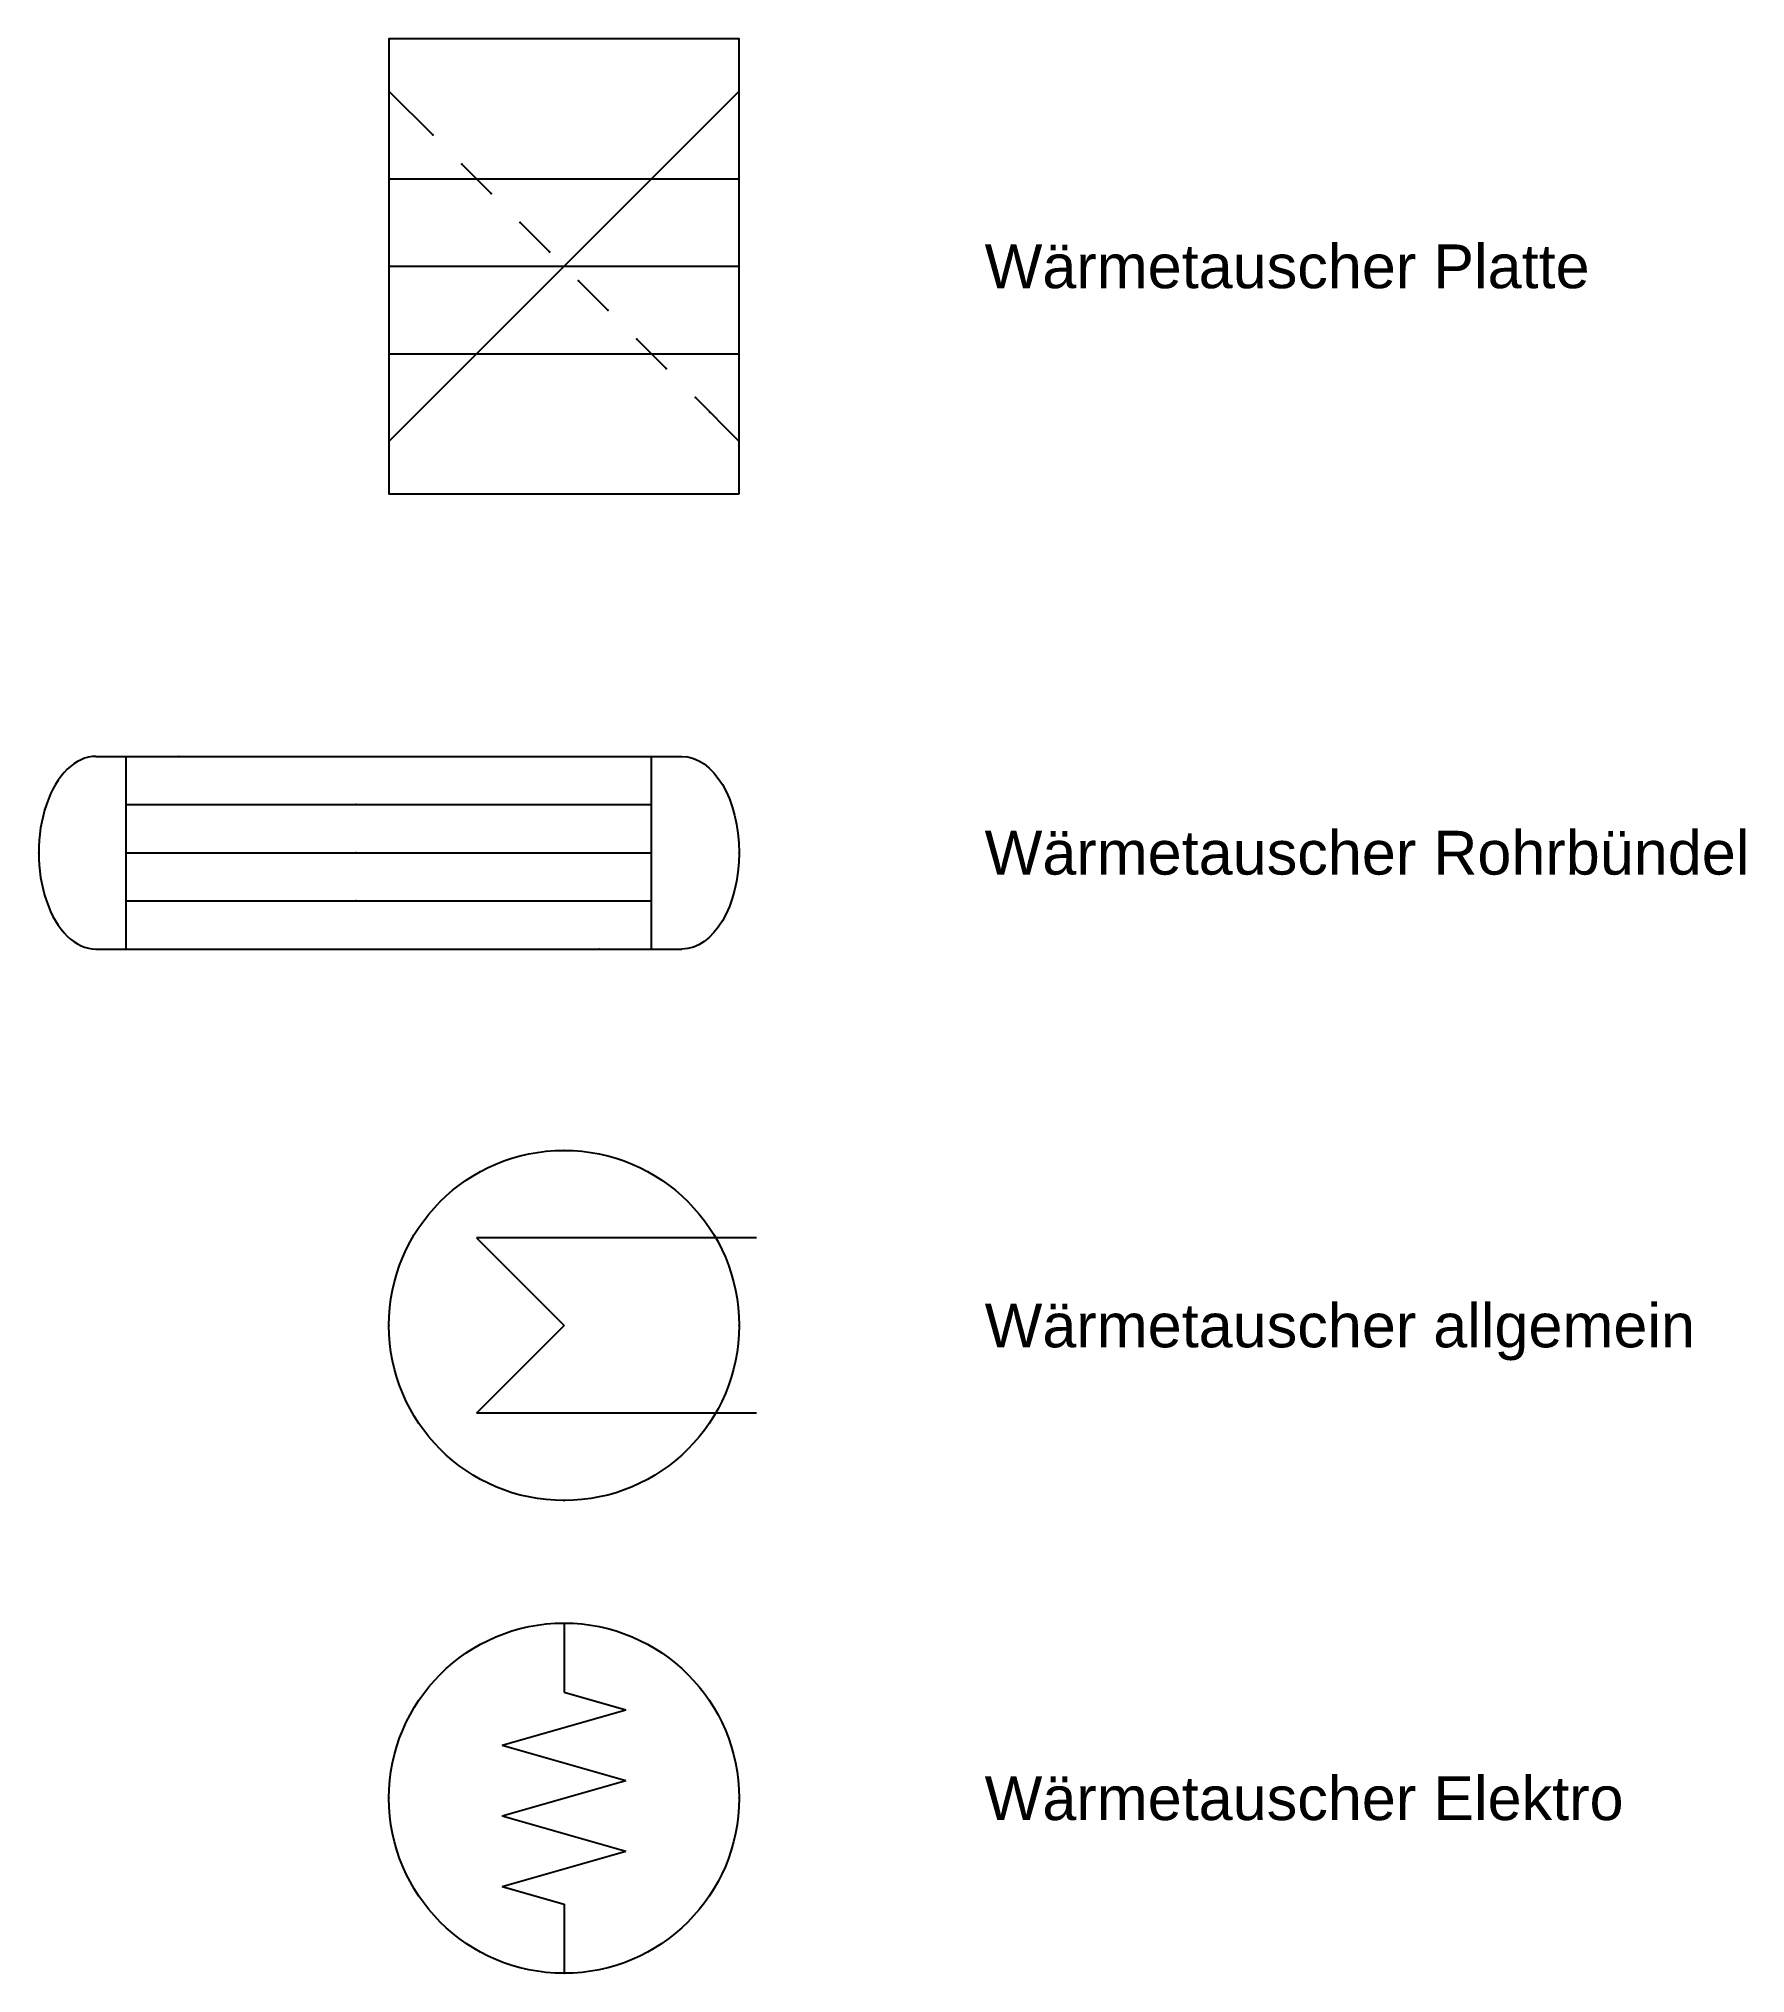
# Model space of a CAD drawing. Header units: millimetres. Extents: x -1000 to 3873, y -2 to 5522.
import ezdxf
from ezdxf.enums import TextEntityAlignment as Align

# ---------------------------------------------------------------- set-up
doc = ezdxf.new("R2010")
doc.units = ezdxf.units.MM
doc.styles.get("Standard").update_dxf_attribs({"font": 'arial.ttf'})

# ---------------------------------------------------------------- blocks, each defined once
blk = doc.blocks.new('Wärmetauscher Rohrbündel')
for p, q in [((-836.5, 275), (836.5, 275)), ((-750, -275), (-750, 275)), ((750, -275), (750, 275)), ((-750, 137.5), (750, 137.5)), ((-750, 0), (750, 0)), ((-750, -137.5), (750, -137.5)), ((-836.5, -275), (836.5, -275))]:
    blk.add_line(p, q)
blk.add_ellipse((-836.5, 0), major_axis=(0, 275), ratio=0.594631, start_param=0, end_param=3.141593)
at = {"extrusion": (0, 0, -1)}
blk.add_ellipse((836.5, 0), major_axis=(0, -275), ratio=0.594631, start_param=3.141593, end_param=6.283185, dxfattribs=at)
for p in [(-600, 275), (-93.8, 137.5), (-1000, 0), (-93.8, 0), (1000, 0), (-93.8, -137.5), (600, -275)]:
    blk.add_point(p)
blk = doc.blocks.new('Wärmetauscher allgemein')
for p, q in [((550, 250), (-250, 250)), ((-250, 250), (0, 0)), ((0, 0), (-250, -250)), ((550, -250), (-250, -250))]:
    blk.add_line(p, q)
blk.add_circle((0, 0), 500)
for p in [(0, 500), (-500, 0), (500, 0), (0, -500)]:
    blk.add_point(p)
blk = doc.blocks.new('Wärmetauscher Elektro')
for p, q in [((0, 500), (0, 303)), ((0, 303), (176.9, 252.5)), ((-176.9, 151.5), (176.9, 252.5)), ((-176.9, 151.5), (176.9, 50.5)), ((-176.9, -50.5), (176.9, 50.5)), ((-176.9, -50.5), (176.9, -151.5)), ((-176.9, -252.5), (176.9, -151.5)), ((-176.9, -252.5), (0, -303)), ((0, -303), (0, -500))]:
    blk.add_line(p, q)
blk.add_circle((0, 0), 500)
for p in [(-500, 0), (500, 0), (0, -500)]:
    blk.add_point(p)
blk = doc.blocks.new('Wärmetauscher Platte')
for p, q in [((500, 500), (-500, -500)), ((-500, 500), (-375, 375)), ((-500, 500), (-500, 500)), ((-291.7, 291.7), (-208.3, 208.3)), ((-500, 250), (500, 250)), ((-125, 125), (-41.7, 41.7)), ((-500, 0), (500, 0)), ((41.7, -41.7), (125, -125)), ((208.3, -208.3), (291.7, -291.7)), ((-500, -250), (500, -250)), ((375, -375), (500, -500))]:
    blk.add_line(p, q)
blk.add_lwpolyline([(500, -650), (500, 650), (-500, 650), (-500, -650)], close=True)
for p in [(-375, 375), (-291.7, 291.7), (-208.3, 208.3), (-125, 125), (-41.7, 41.7), (41.7, -41.7), (125, -125), (208.3, -208.3), (291.7, -291.7), (375, -375), (416.7, -416.7)]:
    blk.add_point(p)

msp = doc.modelspace()

# ---------------------------------------------------------------- block references
for name, p in [('Wärmetauscher Platte', (500, 4871.9)), ('Wärmetauscher Rohrbündel', (0, 3197.5)), ('Wärmetauscher allgemein', (500, 1847.6)), ('Wärmetauscher Elektro', (500, 497.7))]:
    msp.add_blockref(name, p)

# ---------------------------------------------------------------- texts
at = {"color": 7}
for s, p in [('Wärmetauscher Platte', (1701, 4871.9)), ('Wärmetauscher Rohrbündel', (1701, 3197.5)), ('Wärmetauscher allgemein', (1701, 1847.6)), ('Wärmetauscher Elektro', (1701, 497.7))]:
    msp.add_text(s, height=125, dxfattribs=at).set_placement(p, align=Align.MIDDLE_LEFT)

doc.saveas('drawing.dxf')
